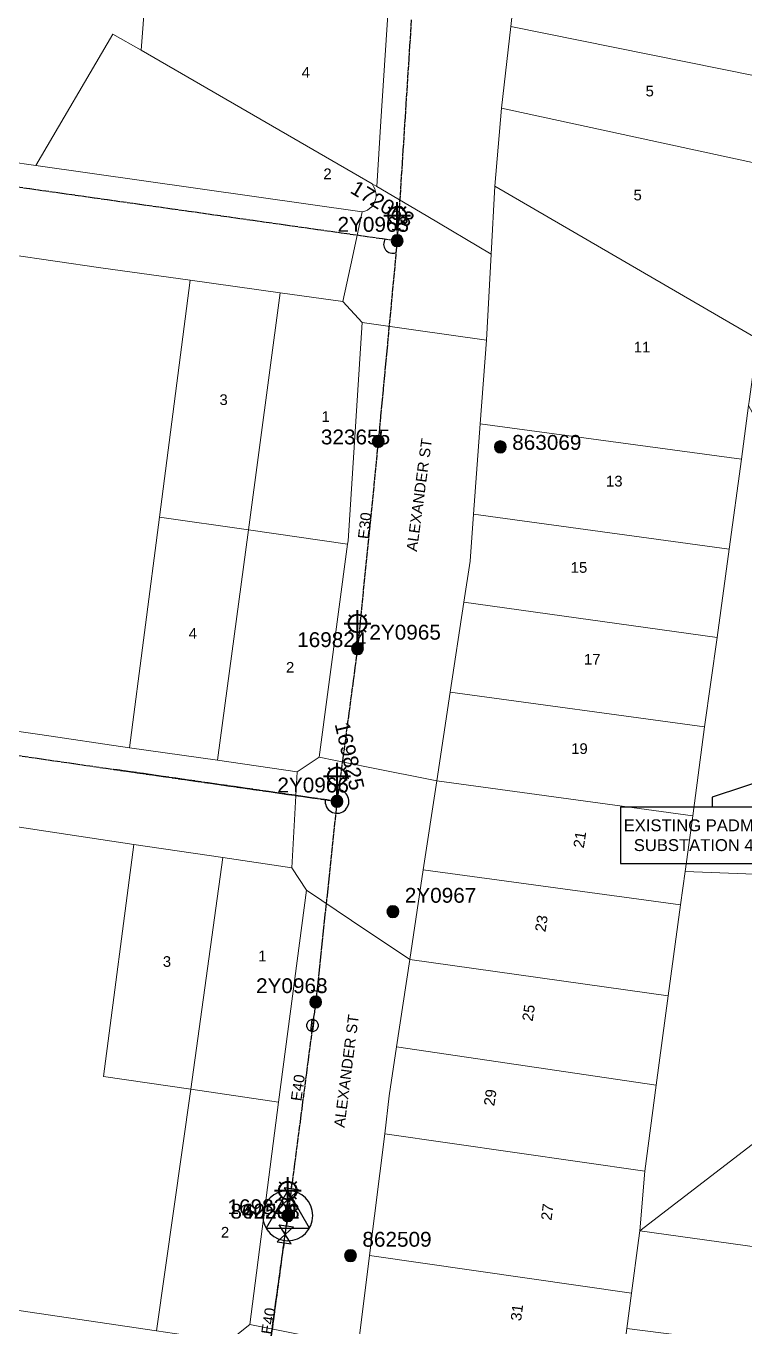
# Model space of a CAD drawing. Header units: metres. Extents: x 15383 to 530218, y 6156255 to 6759712.
# Drawn here: x 305922.8 to 306043.9, y 6192848.5 to 6193067.4 of the extents above; entities that cross this region are included whole.
import ezdxf
from ezdxf.enums import TextEntityAlignment as Align

# ---------------------------------------------------------------- set-up
doc = ezdxf.new("R2010")
doc.units = ezdxf.units.M
doc.linetypes.add('Cable Exist OH', pattern=[1, 1, 0])
doc.layers.get('0').update_dxf_attribs({"color": 6})
for name, color, linetype in [('_User Miscellaneous1', 7, 'Continuous'), ('Equip_LV_EXT', 7, 'Continuous'), ('Equip_SP_LV_EXT', 7, 'Continuous'), ('Equip_SP_SL_EXT', 7, 'Continuous'), ('Mains_HV_EXT', 7, 'Continuous'), ('Mains_LV_EXT', 7, 'Continuous'), ('Mains_SL_EXT', 7, 'Continuous'), ('Notes_HV_MISC', 7, 'Continuous'), ('Sub_SP_TR_HV_LV_EXT', 7, 'Continuous'), ('SupportsOH_SP_TR_HV_LV_SL_EXT', 7, 'Continuous')]:
    doc.layers.add(name, color=color, linetype=linetype)
doc.layers.add('Cadastre Land Parcels_SP_EXT', color=9, linetype='Continuous', lineweight=5)
doc.layers.add('Cadastre Roads_SP_EXT', color=9, linetype='Continuous', lineweight=5)
doc.styles.add('iecARIAL', font='arial.ttf', dxfattribs={"height": 2})
doc.styles.add('POLE_LABEL', font='arial.ttf')
doc.styles.get("Standard").update_dxf_attribs({"font": 'arial.ttf'})
doc.dimstyles.get("Standard").update_dxf_attribs({"dimtxt": 0.18, "dimasz": 0.18, "dimexe": 0.18, "dimexo": 0.0625, "dimgap": 0.09, "dimtad": 0, "dimtih": 1, "dimtoh": 1, "dimdec": 4, "dimzin": 0, "dimdsep": 46, "dimtxsty": 'Standard', "dimcen": 0.09, "dimadec": 0, "dimazin": 0, "dimtfac": 1, "dimtdec": 4, "dimtofl": 0, "dimtmove": 0, "dimatfit": 3, "dimfxl": 1, "dimtolj": 1, "dimtzin": 0, "dimarcsym": 0})

# ---------------------------------------------------------------- blocks, each defined once
blk = doc.blocks.new('SUB_POLE_EXT')
blk.add_wipeout([(0, 4.22), (0.42, 4.2), (0.83, 4.14), (1.21, 4.05), (1.62, 3.9), (1.99, 3.72), (2.35, 3.51), (2.68, 3.26), (2.99, 2.99), (3.28, 2.66), (3.52, 2.34), (3.76, 1.92), (3.9, 1.62), (4.04, 1.23), (4.18, 0.63), (4.22, 0), (4.18, -0.61), (4.06, -1.15), (3.9, -1.62), (3.58, -2.24), (3.22, -2.73), (2.97, -3.01), (2.68, -3.26), (2.36, -3.5), (2, -3.72), (1.64, -3.89), (1.25, -4.03), (0.82, -4.14), (0.42, -4.2), (0, -4.22), (-0.41, -4.2), (-0.8, -4.15), (-1.21, -4.05), (-1.62, -3.9), (-1.99, -3.73), (-2.35, -3.51), (-2.68, -3.26), (-2.96, -3.02), (-3.23, -2.72), (-3.51, -2.35), (-3.71, -2.01), (-3.91, -1.6), (-4.05, -1.21), (-4.16, -0.76), (-4.22, -0.14), (-4.21, 0.39), (-4.14, 0.83), (-4.03, 1.27), (-3.9, 1.63), (-3.71, 2.02), (-3.5, 2.37), (-3.28, 2.67), (-2.99, 2.99), (-2.68, 3.27), (-2.33, 3.52), (-1.98, 3.73), (-1.63, 3.9), (-1.2, 4.05), (-0.78, 4.15), (-0.4, 4.21)])
blk.add_line((2.16, 0.48), (2.16, 0.48, 0))
blk.add_lwpolyline([(-4.22, 0, 1), (4.22, 0, 1)], format="xyb", close=True)
blk.add_lwpolyline([(2.14, 0.52), (0, 4.22), (-3.66, -2.11), (3.66, -2.11)], close=True)
for tag, height, flags, p in [('ASSET_NUM', 2.5, 8, (2, 2)), ('STREET_CODE', 0.2, 9, (1.5, 0)), ('CONSTRUCTED_VOLTAGE', 0.2, 9, (1.5, -0.2)), ('OPERATING_VOLTAGE', 0.2, 9, (1.5, -0.6)), ('OPERATED_BY', 0.2, 9, (1.5, -0.8)), ('ORIENTATION', 0.2, 9, (1.5, -1.2)), ('OWNED_BY', 0.2, 9, (1.5, -1.4)), ('SECONDARY_VOLTAGE', 0.2, 9, (1.5, -1.6)), ('STATE', 0.2, 9, (1.5, -1.8)), ('SUBSTATION_TYPE', 0.2, 9, (1.5, -2)), ('NO_PHASES', 0.2, 9, (1.5, -0.4)), ('MAINTAINED_BY', 0.2, 9, (1.5, -1)), ('USAGE', 0.2, 9, (1.5, -2.2)), ('STREETNAME', 0.2, 9, (1.5, -2.8)), ('SUBURB', 0.2, 9, (1.5, -3)), ('Z', 0.2, 1, (1.5, -3.4)), ('LEGEND', 0.2, 9, (1.5, -2.4)), ('LOCATION', 0.2, 9, (1.5, -2.6)), ('NOTES', 0.2, 9, (1.5, -3.2))]:
    blk.add_attdef(tag, text='', height=height, dxfattribs=dict(flags=flags)).set_placement(p, align=Align.MIDDLE_LEFT)
blk = doc.blocks.new('LV_OH_LINKS_DISTFUSE_EXT')
for p, q in [((0, 0), (0.96, 0)), ((3.84, 0), (4.8, 0))]:
    blk.add_line(p, q)
blk.add_lwpolyline([(3.84, -1.2), (3.84, 1.2), (0.96, -1.2), (0.96, 1.2)], close=True)
at = {"flags": 9}
for tag, p in [('ACTUAL_STATUS', (0, 0)), ('CONSTRUCTED_VOLTAGE', (0, -0.2)), ('OPERATING_VOLTAGE', (0, -0.6)), ('ORIENTATION', (0, -0.8)), ('OWNED_BY', (0, -1)), ('STATE', (0, -1.2)), ('SWITCH_TYPE', (0, -1.4)), ('NO_PHASES', (0, -0.4)), ('USAGE', (0, -1.6)), ('NOTES', (0, -1.8))]:
    blk.add_attdef(tag, text='', height=0.2, dxfattribs=at).set_placement(p, align=Align.MIDDLE_LEFT)
at = {"flags": 1}
blk.add_attdef('Z', (0, 0), '', height=0.2, dxfattribs=at)
blk = doc.blocks.new('LV_OH_LINKS_CLOSED_EXT')
for p, q in [((-0.17, 4.97), (-0.17, 3)), ((0.17, 4.97), (0.17, 3))]:
    blk.add_line(p, q)
blk.add_lwpolyline([(0, 2.99, 1), (0, 4.98, 1)], format="xyb", close=True)
at = {"flags": 9}
for tag, p in [('ACTUAL_STATUS', (0, 0)), ('CONSTRUCTED_VOLTAGE', (0, -0.2)), ('OPERATING_VOLTAGE', (0, -0.6)), ('ORIENTATION', (0, -0.8)), ('OWNED_BY', (0, -1)), ('STATE', (0, -1.2)), ('SWITCH_TYPE', (0, -1.4)), ('NO_PHASES', (0, -0.4)), ('USAGE', (0, -1.6)), ('NOTES', (0, -1.8))]:
    blk.add_attdef(tag, text='', height=0.2, dxfattribs=at).set_placement(p, align=Align.MIDDLE_LEFT)
at = {"flags": 1}
blk.add_attdef('Z', (0, 0), '', height=0.2, dxfattribs=at)
blk = doc.blocks.new('SL_LANTERN_EXT')
at = {"lineweight": 40}
for p, q in [((-1.46, 5.68), (-1.06, 5.28)), ((0, 1.97), (0, 6.47)), ((1.46, 5.68), (1.06, 5.28)), ((-2.25, 4.22), (2.25, 4.22)), ((-1.46, 2.76), (-1.06, 3.16)), ((0, 0), (0, 2.72)), ((1.46, 2.76), (1.06, 3.16))]:
    blk.add_line(p, q, dxfattribs=at)
blk.add_circle((0, 4.22), 1.5, dxfattribs=at)
at = {"style": 'iecARIAL', "flags": 8}
blk.add_attdef('ASSET_NUM', (1.5, 1.5), '', height=2.5, dxfattribs=at)
for tag, p, height, flags in [('OPERATING_VOLTAGE', (0.98, -1.65), 0.2, 9), ('ORIENTATION', (0.98, -1.85), 0.2, 9), ('OWNED_BY', (0.98, -2.05), 0.2, 9), ('STATE', (0.98, -2.25), 0.2, 9), ('CONSTRUCTED_VOLTAGE', (0.98, -0.65), 0.2, 9), ('CONTROL_TYPE', (0.98, -0.85), 0.2, 9), ('LANTERN_PURPOSE', (0.98, -1.05), 0.2, 9), ('LANTERN_TYPE', (0.98, -1.25), 0.2, 9), ('NO_PHASES', (0.98, -1.45), 0.2, 9), ('LNUMBER', (2.18, -3.25), 2.5, 8), ('USAGE', (0.98, -2.45), 0.2, 9), ('CEXIST', (0.98, -2.65), 0.2, 9), ('CNEW', (0.98, -2.85), 0.2, 9), ('CNUMBER', (0.98, -3.05), 0.2, 9), ('CREMOVE', (0.98, -3.25), 0.2, 9), ('CREPLACE', (0.98, -3.45), 0.2, 9), ('LKINGHEIGHT', (0.98, -3.65), 0.2, 9), ('LBRACKET', (0.98, -3.85), 0.2, 9), ('LBRACKETVOCAB', (0.98, -4.05), 0.2, 9), ('LCATEGORY', (0.98, -4.25), 0.2, 9), ('LCHARGE1', (0.98, -4.45), 0.2, 9), ('LCHARGE1PERCENT', (0.98, -4.65), 0.2, 9), ('LCHARGE2', (0.98, -4.85), 0.2, 9), ('LCHARGE2PERCENT', (0.98, -5.05), 0.2, 9), ('LCHARGE3', (0.98, -5.25), 0.2, 9), ('LCHARGE3PERCENT', (0.98, -5.45), 0.2, 9), ('LEXIST', (0.98, -5.65), 0.2, 9), ('LLAMP', (0.98, -5.85), 0.2, 9), ('LLAMPVOCAB', (0.98, -6.05), 0.2, 9), ('LMAST', (0.98, -6.25), 0.2, 9), ('LMASTVOCAB', (0.98, -6.45), 0.2, 9), ('LNEW', (0.98, -6.65), 0.2, 9), ('LANTNUMBER', (0.98, -6.85), 0.2, 9), ('LOUTREACH', (0.98, -7.25), 0.2, 9), ('LOUTREACHVOCAB', (0.98, -7.45), 0.2, 9), ('LRATECODE', (0.98, -7.65), 0.2, 9), ('LREMOVE', (0.98, -7.85), 0.2, 9), ('LREPLACE', (0.98, -8.05), 0.2, 9), ('LTYPE', (0.98, -8.25), 0.2, 9), ('LTYPEVOCAB', (0.98, -8.45), 0.2, 9), ('LEGEND', (0.98, -8.65), 0.2, 9), ('LOCATION', (0.98, -8.85), 0.2, 9), ('STREETNAME', (0.98, -9.25), 0.2, 9), ('SUBURB', (0.98, -9.45), 0.2, 1), ('NOTES', (0.98, -9.05), 0.2, 9)]:
    blk.add_attdef(tag, p, '', height=height, dxfattribs=dict(flags=flags))
blk = doc.blocks.new('POLE_EXT')
blk.add_hatch(color=256).paths.add_polyline_path([(-1, 0, 1), (1, 0, 1)])
blk.add_lwpolyline([(-1, 0, 1), (1, 0, 1)], format="xyb", close=True)
for tag, height, flags, p in [('pNumber', 2.5, 8, (-17.84, 2.07)), ('OWNED_BY', 0.2, 9, (1.35, -0.4)), ('SPECIAL_USE', 0.2, 9, (1.35, -0.8)), ('STATE', 0.2, 9, (1.35, -1)), ('cLV', 0.2, 9, (1.35, -1.4)), ('hDepth', 0.2, 9, (1.35, -1.6)), ('hDia', 0.2, 9, (1.35, -1.8)), ('cHV', 0.2, 9, (1.35, -2)), ('PARENT', 0.2, 9, (1.35, -0.6)), ('USAGE', 0.2, 9, (1.35, -1.2)), ('LBRACKET', 0.2, 9, (1.35, -2.2)), ('cLinedev', 0.2, 9, (1.35, -3.4)), ('pExisting', 0.2, 9, (1.35, -3.8)), ('pFooting', 0.2, 9, (1.35, -4.4)), ('LExisting', 0.2, 9, (1.35, -2.4)), ('LANTNUMBER', 0.2, 9, (1.35, -2.6)), ('LOther', 0.2, 9, (1.35, -2.8)), ('LRemove', 0.2, 9, (1.35, -3)), ('LEGEND', 0.2, 9, (1.35, -3.2)), ('LOCATION', 0.2, 9, (1.35, -3.6)), ('PFNUMBER', 0.2, 9, (1.35, -4)), ('NEWPFNUMBER', 0.2, 9, (1.35, -4.2)), ('pNew', 0.2, 9, (1.35, -4.6)), ('pRelocate', 0.2, 9, (1.35, -5)), ('pRemove', 0.2, 9, (1.35, -5.2)), ('pReplace', 0.2, 9, (1.35, -5.4)), ('pStay', 0.2, 9, (1.35, -5.6)), ('pType', 0.2, 9, (1.35, -5.8)), ('cspan', 0.2, 9, (1.35, -6)), ('STREETNAME', 0.2, 9, (1.35, -6.2)), ('SUBURB', 0.2, 9, (1.35, -6.4)), ('NOTES', 0.2, 9, (1.35, -6.6)), ('OPERATED_BY', 0.2, 9, (1.36, -7.01)), ('MAINTAINED_BY', 0.2, 9, (1.36, -6.81))]:
    blk.add_attdef(tag, text='', height=height, dxfattribs=dict(flags=flags)).set_placement(p, align=Align.MIDDLE_LEFT)
at = {"style": 'POLE_LABEL'}
for tag, height, flags, p in [('ASSET_NUM', 2.5, 8, (2, 2)), ('STRUCTURE_PLANT_NUMBER', 0.2, 9, (1.35, 0.03)), ('STREET_CODE', 0.2, 9, (1.35, -0.2))]:
    blk.add_attdef(tag, text='', height=height, dxfattribs=dict(at, flags=flags)).set_placement(p, align=Align.MIDDLE_LEFT)
at = {"flags": 1}
blk.add_attdef('Z', (1.35, -7.33), '', height=0.2, dxfattribs=at)
blk = doc.blocks.new('End Shackle_EXT')
at = {"flags": 9}
blk.add_attdef('NOTES', text='', height=0.2, dxfattribs=at).set_placement((0, -1.6), align=Align.MIDDLE_LEFT)
blk.add_wipeout([(0, 0.25), (1.81, 0.25), (1.82, -0.25), (0, -0.25)])
blk.add_line((1.81, -1), (1.81, 1))
at = {"flags": 1}
blk.add_attdef('Z', (0, 0), '', height=0.2, dxfattribs=at)
at = {"flags": 9}
for tag, p in [('CONNECTOR_TYPE', (0, 0)), ('CONSTRUCTED_VOLTAGE', (0, -0.2)), ('OPERATING_VOLTAGE', (0, -0.6)), ('ORIENTATION', (0, -0.8)), ('OWNED_BY', (0, -1)), ('STATE', (0, -1.2)), ('NO_PHASES', (0, -0.4)), ('USAGE', (0, -1.4))]:
    blk.add_attdef(tag, text='', height=0.2, dxfattribs=at).set_placement(p, align=Align.MIDDLE_LEFT)

msp = doc.modelspace()

# ---------------------------------------------------------------- linework, layer by layer
at = {"layer": 'Cadastre Land Parcels_SP_EXT', "linetype": 'Continuous'}
for points in [[(305984.10301, 6193074.55898), (305943.63104, 6193081.75402), (305942.20199, 6193063.33897), (305981.11004, 6193040.86998), (305981.88101, 6193040.42496), (305982.55896, 6193051.42201), (305984.10301, 6193074.55898)], [(306053.174, 6193072.44403), (306038.43596, 6193075.25), (306005.98397, 6193081.303), (306004.44902, 6193067.35404), (306051.45001, 6193057.89096), (306053.174, 6193072.44403)], [(306051.45001, 6193057.89096), (306004.44902, 6193067.35404), (306002.91998, 6193053.626), (306049.79704, 6193043.45503), (306051.45001, 6193057.89096)], [(305942.20199, 6193063.33897), (305937.44899, 6193066.07198), (305924.47302, 6193043.95596), (305979.447, 6193036.144), (305979.89096, 6193036.25901), (305980.31098, 6193036.44504), (305980.69496, 6193036.69599), (305981.03301, 6193037.00799), (305981.314, 6193037.36997), (305981.53501, 6193037.77197), (305981.685, 6193038.20604), (305981.76299, 6193038.65698), (305981.76503, 6193039.11799), (305981.69303, 6193039.57096), (305981.54799, 6193040.00599), (305981.33396, 6193040.41303), (305981.11004, 6193040.86998), (305942.20199, 6193063.33897)], [(306049.79704, 6193043.45503), (306002.91998, 6193053.626), (306001.77104, 6193040.43997), (306045.996, 6193014.76398), (306049.79704, 6193043.45503)], [(306045.996, 6193014.76398), (306001.77104, 6193040.43997), (306001.15501, 6193029.03296), (306000.36999, 6193014.50401), (305999.27502, 6193000.46301), (306043.28004, 6192994.50003), (306044.50804, 6193003.50899), (306044.60503, 6193004.22501), (306045.485, 6193010.74599), (306045.996, 6193014.76398)], [(305965.60298, 6193022.51198), (305950.46003, 6193024.62499), (305945.28198, 6192984.727), (305960.26796, 6192982.57001), (305965.60298, 6193022.51198)], [(305976.97404, 6192980.16701), (305977.04903, 6192980.73198), (305979.42501, 6193017.49001), (305976.15502, 6193021.02702), (305965.60298, 6193022.51198), (305960.26796, 6192982.57001), (305976.97404, 6192980.16701)], [(306079.82103, 6192938.49397), (306044.50804, 6193003.50899), (306043.28004, 6192994.50003), (306041.20899, 6192979.34498), (306039.189, 6192964.47003), (306037.09702, 6192949.42496), (306035.09699, 6192934.41), (306033.82597, 6192925.03296), (306079.15704, 6192923.30801), (306078.81298, 6192924.54298), (306078.52899, 6192925.808), (306078.31699, 6192927.08299), (306078.18202, 6192928.36999), (306078.12098, 6192929.66301), (306078.13697, 6192930.95796), (306078.22901, 6192932.24903), (306078.39596, 6192933.53198), (306078.63897, 6192934.80397), (306078.95502, 6192936.05997), (306079.34298, 6192937.29397), (306079.82103, 6192938.49397)], [(306043.28004, 6192994.50003), (305999.27502, 6193000.46301), (305998.16901, 6192985.23103), (306041.20899, 6192979.34498), (306043.28004, 6192994.50003)], [(305960.26796, 6192982.57001), (305945.28198, 6192984.727), (305940.24198, 6192945.89704), (305955.08601, 6192943.77997), (305960.26796, 6192982.57001)], [(306039.189, 6192964.47003), (306041.20899, 6192979.34498), (305998.16901, 6192985.23103), (305997.61101, 6192977.32897), (305996.54802, 6192970.39804), (306039.189, 6192964.47003)], [(305972.16504, 6192944.32401), (305976.97404, 6192980.16701), (305960.26796, 6192982.57001), (305955.08601, 6192943.77997), (305968.51301, 6192941.85203), (305972.16504, 6192944.32401)], [(306039.189, 6192964.47003), (305996.54802, 6192970.39804), (305994.25897, 6192955.24899), (306037.09702, 6192949.42496), (306039.189, 6192964.47003)], [(306037.09702, 6192949.42496), (305994.25897, 6192955.24899), (305992.02398, 6192940.29499), (306035.09699, 6192934.41), (306037.09702, 6192949.42496)], [(306035.09699, 6192934.41), (305992.02398, 6192940.29499), (305989.73104, 6192925.356), (306033.06101, 6192919.41801), (306033.82597, 6192925.03296), (306035.09699, 6192934.41)], [(305955.96899, 6192927.39401), (305940.98504, 6192929.61796), (305935.90503, 6192890.55604), (305950.60499, 6192888.39798), (305955.96899, 6192927.39401)], [(305967.58004, 6192925.64096), (305955.96899, 6192927.39401), (305950.60499, 6192888.39798), (305965.36298, 6192886.22898), (305970.05503, 6192921.89), (305967.58004, 6192925.64096)], [(306033.06101, 6192919.41801), (305989.73104, 6192925.356), (305987.43598, 6192910.21897), (306030.92999, 6192904.13002), (306033.06101, 6192919.41801)], [(306079.15704, 6192923.30801), (306033.82597, 6192925.03296), (306033.06101, 6192919.41801), (306030.92999, 6192904.13002), (306028.92298, 6192889.05898), (306027.00104, 6192874.58002), (306026.19103, 6192864.52097), (306088.05602, 6192912.09197), (306086.96997, 6192912.82301), (306085.90397, 6192913.61597), (306084.893, 6192914.47801), (306083.93901, 6192915.40303), (306083.04597, 6192916.38697), (306082.21997, 6192917.42797), (306081.46102, 6192918.51799), (306080.77397, 6192919.65704), (306080.16297, 6192920.83602), (306079.629, 6192922.052), (306079.15704, 6192923.30801)], [(306102.65298, 6192909.21401), (306101.41597, 6192909.04202), (306100.15299, 6192908.94097), (306098.88604, 6192908.91703), (306097.62103, 6192908.96897), (306096.36096, 6192909.09997), (306095.11097, 6192909.30799), (306093.87599, 6192909.59101), (306092.66097, 6192909.94902), (306091.46901, 6192910.37903), (306090.307, 6192910.88296), (306089.17696, 6192911.45598), (306088.05602, 6192912.09197), (306026.19103, 6192864.52097), (306072.92703, 6192858.037), (306102.65298, 6192909.21401)], [(306030.92999, 6192904.13002), (305987.43598, 6192910.21897), (305985.22104, 6192895.52501), (306028.92298, 6192889.05898), (306030.92999, 6192904.13002)], [(306028.92298, 6192889.05898), (305985.22104, 6192895.52501), (305983.99304, 6192887.29798), (305983.22198, 6192880.86401), (306027.00104, 6192874.58002), (306028.92298, 6192889.05898)], [(306027.00104, 6192874.58002), (305983.22198, 6192880.86401), (305980.68799, 6192860.36801), (306024.76799, 6192854.03297), (306025.96199, 6192862.89097), (306026.19103, 6192864.52097), (306027.00104, 6192874.58002)], [(306072.92703, 6192858.037), (306026.19103, 6192864.52097), (306025.96199, 6192862.89097), (306024.76799, 6192854.03297), (306023.98696, 6192848.09702), (306055.742, 6192844.06799), (306053.48502, 6192827.78299), (306071.03203, 6192825.55701), (306082.79899, 6192798.59198), (306083.01903, 6192798.88197), (306083.71703, 6192799.70603), (306084.45797, 6192800.49201), (306085.046, 6192801.05301), (306076.23102, 6192821.24903), (306081.16802, 6192856.89601), (306072.92703, 6192858.037)], [(306024.76799, 6192854.03297), (305980.68799, 6192860.36801), (305978.77497, 6192845.059), (306022.77097, 6192838.86697), (306023.98696, 6192848.09702), (306024.76799, 6192854.03297)]]:
    msp.add_lwpolyline(points, close=True, dxfattribs=at)
at = {"layer": 'Cadastre Roads_SP_EXT', "linetype": 'Continuous'}
for points in [[(306009.54697, 6193113.37398), (305996.39401, 6193115.45499), (305987.06998, 6193116.93102), (305985.53399, 6193094.79003), (305984.103, 6193074.55901), (305982.55897, 6193051.42202), (305981.88096, 6193040.42504), (305990.21499, 6193035.49899), (306001.15501, 6193029.03298), (306001.77104, 6193040.43996), (306002.91998, 6193053.62604), (306004.449, 6193067.35397), (306005.98401, 6193081.30301), (306007.92904, 6193099.14297), (306009.54697, 6193113.37398)], [(306000.36998, 6193014.50404), (305988.10298, 6193016.25196), (305979.425, 6193017.49001), (305977.04896, 6192980.73203), (305976.97399, 6192980.16696), (305972.16503, 6192944.32402), (305980.42197, 6192942.64903), (305992.02402, 6192940.29498), (305994.25904, 6192955.24903), (305996.54802, 6192970.39796), (305997.61104, 6192977.32899), (305998.16904, 6192985.23103), (305999.27499, 6193000.46298), (306000.36998, 6193014.50404)], [(305840.37904, 6192863.01597), (305828.32804, 6192864.78103), (305826.98597, 6192854.837), (305825.65997, 6192844.99904), (305837.62399, 6192843.23398), (305852.647, 6192841.04003), (305867.612, 6192838.84898), (305882.53002, 6192836.70598), (305897.56399, 6192834.53101), (305912.24402, 6192832.40302), (305927.48603, 6192830.21904), (305942.12201, 6192828.09599), (305953.86702, 6192826.42101), (305955.41802, 6192836.23301), (305956.94801, 6192845.90797), (305944.81401, 6192847.677), (305929.96204, 6192849.88296), (305915.11696, 6192852.08001), (305900.05703, 6192854.28297), (305885.50698, 6192856.416), (305870.17799, 6192858.68599), (305855.52603, 6192860.80603), (305840.37904, 6192863.01597)]]:
    msp.add_lwpolyline(points, close=True, dxfattribs=at)
for points in [[(305920.068, 6193028.93902), (305935.43602, 6193026.72502), (305950.46001, 6193024.62502), (305965.60303, 6193022.51204), (305976.15504, 6193021.027), (305977.78101, 6193028.49299), (305979.44699, 6193036.14398), (305924.47304, 6193043.95603), (305901.11202, 6193047.29196)], [(305911.01101, 6192934.13998), (305926.14202, 6192931.83802), (305940.98498, 6192929.61899), (305955.96896, 6192927.39404), (305967.58002, 6192925.64099), (305968.04804, 6192933.76097), (305968.51297, 6192941.85198), (305955.086, 6192943.77996), (305940.24198, 6192945.89701), (305925.18302, 6192948.09803), (305909.91496, 6192950.31503)]]:
    msp.add_lwpolyline(points, dxfattribs=at)
at = {"layer": 'Mains_LV_EXT', "linetype": 'Continuous'}
for points in [[(305983.34199, 6193031.56001, 0.766711578), (305985.13604, 6193029.28696)], [(305973.21804, 6192937.14303, 2.431107932), (305975.46297, 6192938.84202)]]:
    msp.add_lwpolyline(points, format="xyb", dxfattribs=at)
at = {"layer": 'Mains_LV_EXT', "linetype": 'Cable Exist OH'}
for points in [[(305982.13903, 6192997.47997), (305978.64499, 6192962.59496)], [(305978.64499, 6192962.59496), (305975.19799, 6192936.859)], [(305975.19799, 6192936.85892), (305937.64001, 6192942.244)]]:
    msp.add_lwpolyline(points, dxfattribs=at)
at = {"layer": 'Mains_SL_EXT', "linetype": 'Cable Exist OH'}
for points in [[(305978.64499, 6192962.59496), (305975.19799, 6192936.859)], [(305904.78001, 6192947.02097), (305937.64001, 6192942.244), (305975.19799, 6192936.859)]]:
    msp.add_lwpolyline(points, dxfattribs=at)
at = {"layer": 'Notes_HV_MISC'}
msp.add_lwpolyline([(306022.94654, 6192926.38494), (306053.79191, 6192926.38494), (306053.79191, 6192935.91231), (306022.94654, 6192935.91231)], close=True, dxfattribs=at)

# ---------------------------------------------------------------- block references
at = {"layer": 'Equip_SP_LV_EXT', "rotation": 172.2734190401448}
msp.add_blockref('LV_OH_LINKS_CLOSED_EXT', (305971.60498, 6192903.069), dxfattribs=at)
at = {"layer": 'Equip_SP_SL_EXT'}
ref = msp.add_blockref('SL_LANTERN_EXT', (305985.32299, 6193031.27798), dxfattribs=at)
ref.add_attrib('ASSET_NUM', '172063', dxfattribs={"layer": '0', "height": 2.5, "rotation": 328.8521681, "style": 'iecARIAL'}).set_placement((305986.82299, 6193032.77798), align=Align.BOTTOM_RIGHT)
ref = msp.add_blockref('SL_LANTERN_EXT', (305978.64499, 6192962.59497), dxfattribs=at)
ref.add_attrib('ASSET_NUM', '169824', dxfattribs={"layer": '0', "height": 2.5, "style": 'iecARIAL'}).set_placement((305980.14499, 6192964.09497), align=Align.MIDDLE_RIGHT)
ref = msp.add_blockref('SL_LANTERN_EXT', (305975.19801, 6192936.85899), dxfattribs=at)
ref.add_attrib('ASSET_NUM', '169825', dxfattribs={"layer": '0', "height": 2.5, "rotation": 283.1214689, "style": 'iecARIAL'}).set_placement((305976.69801, 6192938.35899), align=Align.BOTTOM_RIGHT)
at = {"layer": 'Sub_SP_TR_HV_LV_EXT'}
ref = msp.add_blockref('SUB_POLE_EXT', (305966.90703, 6192867.09796), dxfattribs=at)
ref.add_attrib('ASSET_NUM', '40291', dxfattribs={"layer": '0', "height": 2.5}).set_placement((305968.90703, 6192867.84796), align=Align.MIDDLE_RIGHT)
at = {"layer": 'SupportsOH_SP_TR_HV_LV_SL_EXT'}
ref = msp.add_blockref('POLE_EXT', (305982.13903, 6192997.47996), dxfattribs=at)
ref.add_attrib('ASSET_NUM', '323655', dxfattribs={"layer": '0', "height": 2.5, "style": 'POLE_LABEL'}).set_placement((305984.13903, 6192998.22996), align=Align.MIDDLE_RIGHT)
ref = msp.add_blockref('POLE_EXT', (306002.69702, 6192996.56099), dxfattribs=at)
ref.add_attrib('ASSET_NUM', '863069', dxfattribs={"layer": '0', "height": 2.5, "style": 'POLE_LABEL'}).set_placement((306004.69702, 6192997.31099), align=Align.MIDDLE_LEFT)
ref = msp.add_blockref('POLE_EXT', (305978.64499, 6192962.59502), dxfattribs=at)
ref.add_attrib('ASSET_NUM', '2Y0965', dxfattribs={"layer": '0', "height": 2.5, "style": 'POLE_LABEL'}).set_placement((305980.64499, 6192963.34502), align=Align.BOTTOM_LEFT)
ref = msp.add_blockref('POLE_EXT', (305975.19802, 6192936.85903), dxfattribs=at)
ref.add_attrib('ASSET_NUM', '2Y0966', dxfattribs={"layer": '0', "height": 2.5, "style": 'POLE_LABEL'}).set_placement((305977.19802, 6192937.60903), align=Align.BOTTOM_RIGHT)
ref = msp.add_blockref('POLE_EXT', (305984.61103, 6192918.29098), dxfattribs=at)
ref.add_attrib('ASSET_NUM', '2Y0967', dxfattribs={"layer": '0', "height": 2.5, "style": 'POLE_LABEL'}).set_placement((305986.61103, 6192919.04098), align=Align.BOTTOM_LEFT)
ref = msp.add_blockref('POLE_EXT', (305977.47296, 6192860.36496), dxfattribs=at)
ref.add_attrib('ASSET_NUM', '862509', dxfattribs={"layer": '0', "height": 2.5, "style": 'POLE_LABEL'}).set_placement((305979.47296, 6192861.11496), align=Align.BOTTOM_LEFT)

# ---------------------------------------------------------------- texts
at = {"layer": 'Cadastre Land Parcels_SP_EXT'}
for s, p in [('4', (305969.24769, 6193058.72816)), ('5', (306027.15396, 6193055.58148)), ('2', (305972.89691, 6193041.64126)), ('5', (306025.12099, 6193038.07126)), ('11', (306025.1606, 6193012.46487)), ('3', (305955.40329, 6193003.6085)), ('1', (305972.57899, 6193000.7497)), ('13', (306020.48329, 6192989.88477)), ('15', (306014.54517, 6192975.35463)), ('4', (305950.2195, 6192964.24352)), ('2', (305966.60117, 6192958.53857)), ('17', (306016.77321, 6192959.88546)), ('19', (306014.61921, 6192944.84479)), ('1', (305961.91438, 6192909.91041)), ('3', (305945.86601, 6192908.9915)), ('2', (305955.64463, 6192863.39796))]:
    msp.add_text(s, height=1.8, dxfattribs=at).set_placement(p)
for s, rotation, p in [('21', 81.276344, (306016.74783, 6192928.90242)), ('23', 81.376022, (306010.28952, 6192914.78076)), ('25', 81.412338, (306008.12753, 6192899.73324)), ('29', 81.594093, (306001.67203, 6192885.46517)), ('27', 82.853729, (306011.3053, 6192866.20951)), ('31', 82.859695, (306006.19783, 6192849.28481))]:
    msp.add_text(s, height=1.8, rotation=rotation, dxfattribs=at).set_placement(p)
at = {"layer": 'Cadastre Roads_SP_EXT'}
for rotation, p in [(82.333656, (305988.64568, 6192978.85249)), (82.723106, (305976.45273, 6192881.84176))]:
    msp.add_text('ALEXANDER ST', height=1.8, rotation=rotation, dxfattribs=at).set_placement(p)
at = {"layer": 'Mains_LV_EXT'}
for s, rotation, p in [('E30', 83.1855687, (305980.48498, 6192980.96801)), ('E40', 82.1257423, (305969.19003, 6192886.30202)), ('E40', 81.2076729, (305964.19304, 6192847.01103))]:
    msp.add_text(s, height=1.8, rotation=rotation, dxfattribs=at).set_placement(p)
at = {"layer": 'Notes_HV_MISC', "insert": (306038.36922, 6192931.14863), "char_height": 2, "width": 30.6675701, "attachment_point": 5, "style": 'iecARIAL'}
msp.add_mtext('EXISTING PADMOUNT SUBSTATION 43417', dxfattribs=at)

# ---------------------------------------------------------------- leaders
at = {"layer": 'Notes_HV_MISC', "linetype": 'Continuous'}
msp.add_leader([(306053.20638, 6192942.51504), (306038.36922, 6192937.544), (306038.36922, 6192935.91231)], dimstyle='Standard', override={"dimasz": 2.5, "dimfxl": 1.25}, dxfattribs=at)

# ---------------------------------------------------------------- next in the draw order: linework, layer by layer
at = {"layer": 'Cadastre Land Parcels_SP_EXT', "linetype": 'Continuous'}
msp.add_lwpolyline([(305965.36298, 6192886.22898), (305950.60499, 6192888.39798), (305944.81399, 6192847.677), (305956.94798, 6192845.90796), (305960.49303, 6192848.77798), (305965.36298, 6192886.22898)], close=True, dxfattribs=at)
at = {"layer": 'Cadastre Roads_SP_EXT', "linetype": 'Continuous'}
msp.add_lwpolyline([(305987.43601, 6192910.21901), (305977.63902, 6192916.797), (305970.05497, 6192921.89003), (305965.36302, 6192886.22899), (305960.49296, 6192848.77799), (305968.09502, 6192847.23202), (305978.77498, 6192845.059), (305980.68804, 6192860.36803), (305983.22197, 6192880.86397), (305983.99297, 6192887.29802), (305985.22104, 6192895.52502), (305987.43601, 6192910.21901)], close=True, dxfattribs=at)
at = {"layer": 'Mains_HV_EXT', "linetype": 'Cable Exist OH'}
msp.add_lwpolyline([(305947.46298, 6192725.88399), (305966.90696, 6192867.098)], dxfattribs=at)
at = {"layer": 'Mains_LV_EXT', "linetype": 'Cable Exist OH'}
msp.add_lwpolyline([(305961.806, 6192829.33999), (305966.90696, 6192867.098)], dxfattribs=at)
at = {"layer": 'Mains_SL_EXT', "linetype": 'Cable Exist OH'}
msp.add_lwpolyline([(305961.806, 6192829.33999), (305966.90696, 6192867.098)], dxfattribs=at)

# ---------------------------------------------------------------- next in the draw order: block references
at = {"layer": 'Equip_LV_EXT'}
for p, rotation in [((305967.00081, 6192867.81652), 82.56001477421188), ((305966.8017, 6192866.31865), 262.3054804416267)]:
    msp.add_blockref('LV_OH_LINKS_DISTFUSE_EXT', p, dxfattribs=dict(at, rotation=rotation))
at = {"layer": 'Equip_SP_SL_EXT'}
ref = msp.add_blockref('SL_LANTERN_EXT', (305966.90699, 6192867.09797), dxfattribs=at)
ref.add_attrib('ASSET_NUM', '169826', dxfattribs={"layer": '0', "height": 2.5, "style": 'iecARIAL'}).set_placement((305968.40699, 6192868.59797), align=Align.MIDDLE_RIGHT)
at = {"layer": 'Mains_LV_EXT', "rotation": 85.24520734311132}
msp.add_blockref('End Shackle_EXT', (305985.32302, 6193031.27801), dxfattribs=at)
at = {"layer": 'SupportsOH_SP_TR_HV_LV_SL_EXT'}
ref = msp.add_blockref('POLE_EXT', (305966.90704, 6192867.098), dxfattribs=at)
ref.add_attrib('ASSET_NUM', '862508', dxfattribs={"layer": '0', "height": 2.5, "style": 'POLE_LABEL'}).set_placement((305968.90704, 6192867.848), align=Align.MIDDLE_RIGHT)

# ---------------------------------------------------------------- next in the draw order: linework, layer by layer
at = {"layer": 'Mains_LV_EXT', "linetype": 'Cable Exist OH'}
for points in [[(305987.70103, 6193068.46501), (305985.32301, 6193031.27798)], [(305950.20802, 6193036.26808), (305985.32309, 6193031.27806)], [(305985.32301, 6193031.27798), (305982.13903, 6192997.47997)]]:
    msp.add_lwpolyline(points, dxfattribs=at)
at = {"layer": 'Mains_SL_EXT', "linetype": 'Cable Exist OH'}
for points in [[(305914.78699, 6193041.28797), (305950.20802, 6193036.268), (305985.32301, 6193031.27798)], [(305985.32301, 6193031.27798), (305982.13903, 6192997.47997), (305978.64499, 6192962.59496)]]:
    msp.add_lwpolyline(points, dxfattribs=at)

# ---------------------------------------------------------------- next in the draw order: block references
at = {"layer": 'Mains_SL_EXT', "rotation": 82.83360706589916}
msp.add_blockref('End Shackle_EXT', (305971.60499, 6192903.06903), dxfattribs=at)
at = {"layer": 'SupportsOH_SP_TR_HV_LV_SL_EXT'}
ref = msp.add_blockref('POLE_EXT', (305985.32302, 6193031.27801), dxfattribs=at)
ref.add_attrib('ASSET_NUM', '2Y0963', dxfattribs={"layer": '0', "height": 2.5, "style": 'POLE_LABEL'}).set_placement((305987.32302, 6193032.02801), align=Align.BOTTOM_RIGHT)

# ---------------------------------------------------------------- next in the draw order: linework, layer by layer
at = {"layer": '_User Miscellaneous1', "lineweight": 0}
msp.add_circle((306130.20115, 6192931.43217), 36676.4716, dxfattribs=at)
at = {"layer": 'Mains_LV_EXT', "linetype": 'Cable Exist OH'}
for points in [[(305975.19799, 6192936.859), (305971.60502, 6192903.069)], [(305971.60502, 6192903.069), (305966.90696, 6192867.098)]]:
    msp.add_lwpolyline(points, dxfattribs=at)
at = {"layer": 'Mains_SL_EXT', "linetype": 'Cable Exist OH'}
msp.add_lwpolyline([(305975.19799, 6192936.859), (305971.60502, 6192903.069)], dxfattribs=at)

# ---------------------------------------------------------------- next in the draw order: block references
at = {"layer": 'SupportsOH_SP_TR_HV_LV_SL_EXT'}
ref = msp.add_blockref('POLE_EXT', (305971.60499, 6192903.069), dxfattribs=at)
ref.add_attrib('ASSET_NUM', '2Y0968', dxfattribs={"layer": '0', "height": 2.5, "style": 'POLE_LABEL'}).set_placement((305973.60499, 6192903.819), align=Align.BOTTOM_RIGHT)

doc.saveas('drawing.dxf')
